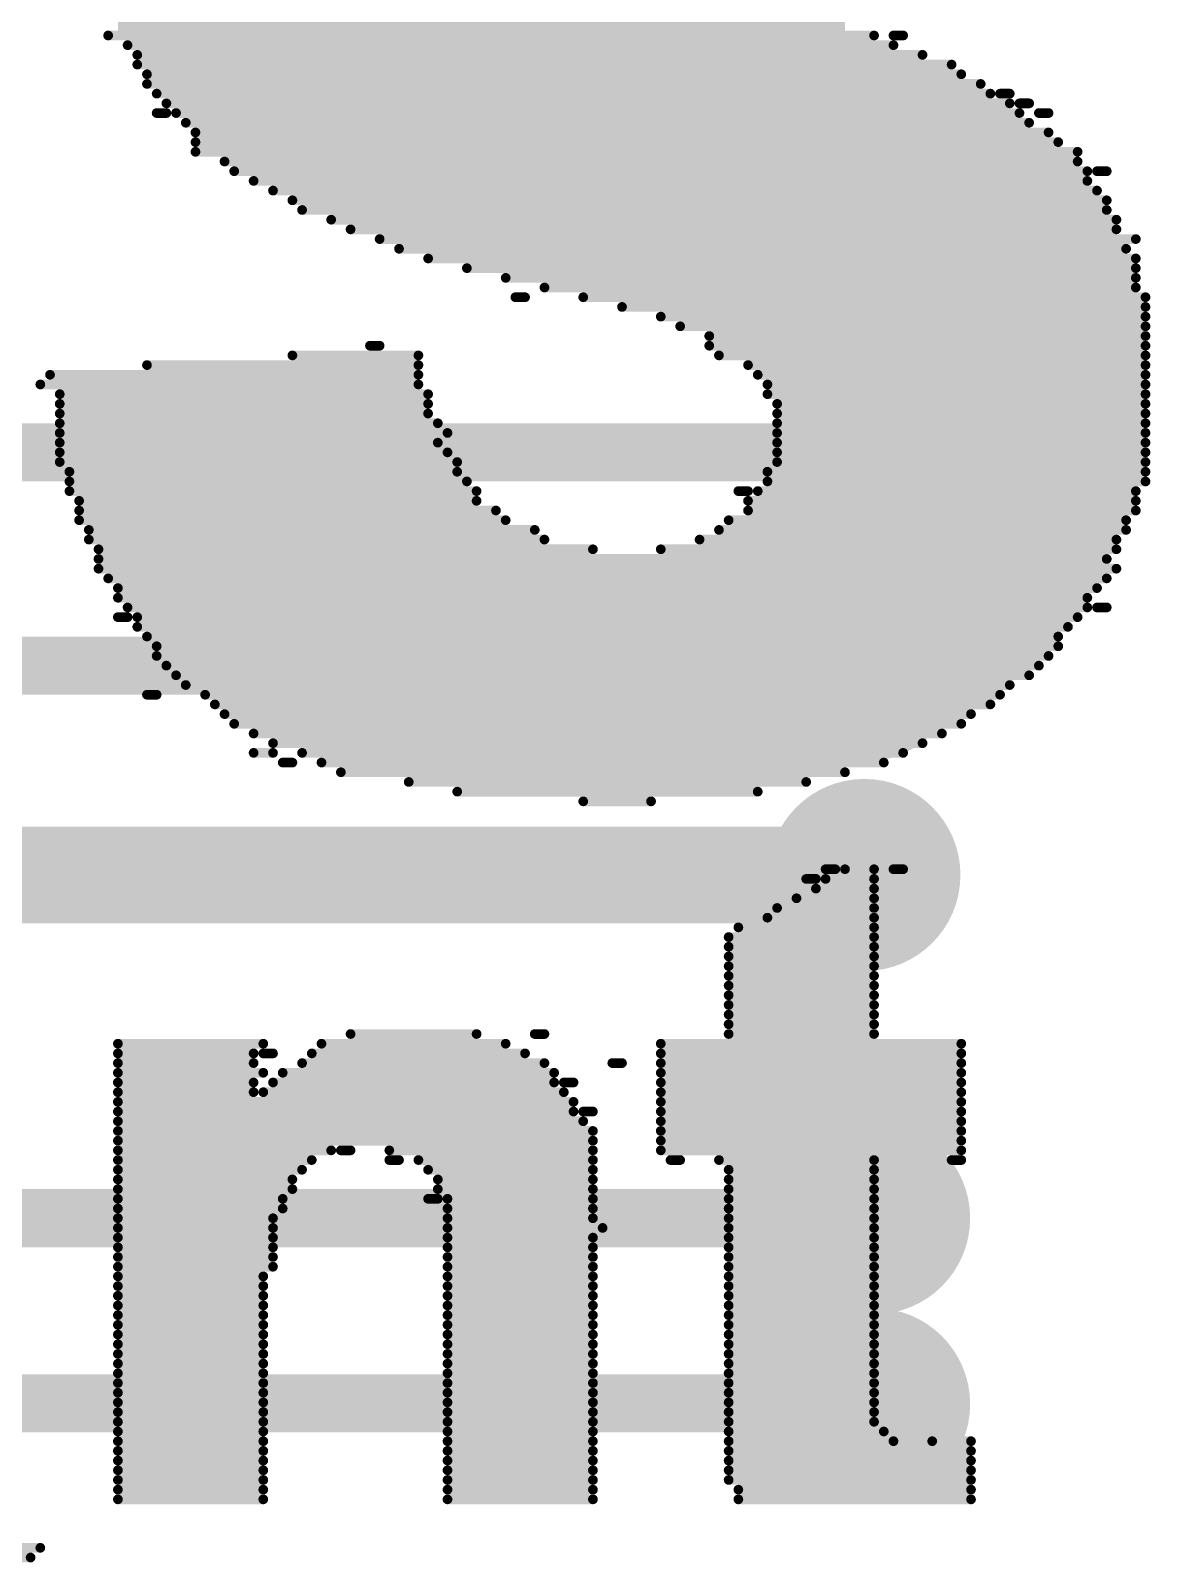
# Model space of a CAD drawing. Header units: millimetres. Extents: x -0.39 to 4.37, y -0.38 to 3.54.
# Drawn here: x 2.381 to 2.4965, y 2.4815 to 2.6395 of the extents above; entities that cross this region are included whole.
import ezdxf

# ---------------------------------------------------------------- set-up
doc = ezdxf.new("R2010")
doc.units = ezdxf.units.MM
doc.header["$MEASUREMENT"] = 0
for name, color, linetype in [('BottomLayer', 5, 'Continuous'), ('BottomSolder', 6, 'Continuous'), ('TopLayer', 1, 'Continuous'), ('TopOverlay', 2, 'Continuous'), ('TopSolder', 216, 'Continuous'), ('ViaHoleLayer', 16, 'Continuous')]:
    doc.layers.add(name, color=color, linetype=linetype)

msp = doc.modelspace()

# ---------------------------------------------------------------- hatches: boundary and pattern name
at = {"layer": 'BottomLayer'}
h = msp.add_hatch(color=5, dxfattribs=at)
edge = h.paths.add_edge_path()
edge.add_arc((2.467, 2.596), 0.00591, 0, 360)
h = msp.add_hatch(color=5, dxfattribs=at)
edge = h.paths.add_edge_path()
edge.add_arc((2.467, 2.574), 0.00591, 0, 360)
h = msp.add_hatch(color=5, dxfattribs=at)
edge = h.paths.add_edge_path()
edge.add_arc((2.467, 2.5524), 0.00591, 0, 360)
h = msp.add_hatch(color=5, dxfattribs=at)
edge = h.paths.add_edge_path()
edge.add_arc((2.468, 2.517), 0.00591, 0, 360)
h = msp.add_hatch(color=5, dxfattribs=at)
edge = h.paths.add_edge_path()
edge.add_arc((2.468, 2.49782), 0.00591, 0, 360)
at = {"layer": 'BottomSolder'}
h = msp.add_hatch(color=6, dxfattribs=at)
edge = h.paths.add_edge_path()
edge.add_arc((2.467, 2.596), 0.00991, 0, 360)
h = msp.add_hatch(color=6, dxfattribs=at)
edge = h.paths.add_edge_path()
edge.add_arc((2.467, 2.574), 0.00991, 0, 360)
h = msp.add_hatch(color=6, dxfattribs=at)
edge = h.paths.add_edge_path()
edge.add_arc((2.467, 2.5524), 0.00991, 0, 360)
h = msp.add_hatch(color=6, dxfattribs=at)
edge = h.paths.add_edge_path()
edge.add_arc((2.468, 2.517), 0.00991, 0, 360)
h = msp.add_hatch(color=6, dxfattribs=at)
edge = h.paths.add_edge_path()
edge.add_arc((2.468, 2.49782), 0.00991, 0, 360)
at = {"layer": 'TopLayer'}
h = msp.add_hatch(color=1, dxfattribs=at)
edge = h.paths.add_edge_path()
edge.add_arc((2.467, 2.596), 0.00591, 0, 360)
h = msp.add_hatch(color=1, dxfattribs=at)
edge = h.paths.add_edge_path()
edge.add_arc((2.467, 2.574), 0.00591, 0, 360)
h = msp.add_hatch(color=1, dxfattribs=at)
edge = h.paths.add_edge_path()
edge.add_arc((2.467, 2.5524), 0.00591, 0, 360)
h = msp.add_hatch(color=1, dxfattribs=at)
edge = h.paths.add_edge_path()
edge.add_arc((2.468, 2.517), 0.00591, 0, 360)
h = msp.add_hatch(color=1, dxfattribs=at)
edge = h.paths.add_edge_path()
edge.add_arc((2.468, 2.49782), 0.00591, 0, 360)
at = {"layer": 'TopSolder'}
h = msp.add_hatch(color=216, dxfattribs=at)
edge = h.paths.add_edge_path()
edge.add_arc((2.467, 2.596), 0.00991, 0, 360)
h = msp.add_hatch(color=216, dxfattribs=at)
edge = h.paths.add_edge_path()
edge.add_arc((2.467, 2.574), 0.00991, 0, 360)
h = msp.add_hatch(color=216, dxfattribs=at)
edge = h.paths.add_edge_path()
edge.add_arc((2.467, 2.5524), 0.00991, 0, 360)
h = msp.add_hatch(color=216, dxfattribs=at)
edge = h.paths.add_edge_path()
edge.add_arc((2.468, 2.517), 0.00991, 0, 360)
h = msp.add_hatch(color=216, dxfattribs=at)
edge = h.paths.add_edge_path()
edge.add_arc((2.468, 2.49782), 0.00991, 0, 360)
at = {"layer": 'ViaHoleLayer'}
h = msp.add_hatch(color=16, dxfattribs=at)
edge = h.paths.add_edge_path()
edge.add_arc((2.467, 2.596), 0.00394, 0, 360)
h = msp.add_hatch(color=16, dxfattribs=at)
edge = h.paths.add_edge_path()
edge.add_arc((2.467, 2.574), 0.00394, 0, 360)
h = msp.add_hatch(color=16, dxfattribs=at)
edge = h.paths.add_edge_path()
edge.add_arc((2.467, 2.5524), 0.00394, 0, 360)
h = msp.add_hatch(color=16, dxfattribs=at)
edge = h.paths.add_edge_path()
edge.add_arc((2.468, 2.517), 0.00394, 0, 360)
h = msp.add_hatch(color=16, dxfattribs=at)
edge = h.paths.add_edge_path()
edge.add_arc((2.468, 2.49782), 0.00394, 0, 360)

# ---------------------------------------------------------------- linework, layer by layer
at = {"layer": 'BottomLayer'}
for points, const_width in [([(1.58, 2.596), (2.467, 2.596)], 0.006), ([(1.555, 2.574), (2.467, 2.574)], 0.006), ([(1.8574, 2.5524), (2.467, 2.5524)], 0.01), ([(2.467, 2.5524), (2.468, 2.5524)], 0.01), ([(1.821, 2.517), (2.468, 2.517)], 0.006), ([(1.82066, 2.49791), (2.468, 2.49791)], 0.006)]:
    msp.add_lwpolyline(points, dxfattribs=dict(at, const_width=const_width))
for points, const_width in [([(2.4655, 2.596, 1), (2.4685, 2.596, 1)], 0.003), ([(2.4655, 2.574, 1), (2.4685, 2.574, 1)], 0.003), ([(2.4645, 2.5524, 1), (2.4695, 2.5524, 1)], 0.005), ([(2.4645, 2.5524, 1), (2.4695, 2.5524, 1)], 0.005), ([(2.4655, 2.5524, 1), (2.4705, 2.5524, 1)], 0.005), ([(2.4665, 2.517, 1), (2.4695, 2.517, 1)], 0.003), ([(2.4665, 2.49791, 1), (2.4695, 2.49791, 1)], 0.003)]:
    msp.add_lwpolyline(points, format="xyb", close=True, dxfattribs=dict(at, const_width=const_width))
at = {"layer": 'TopOverlay', "const_width": 0.001}
for points in [[(2.39, 2.64), (2.465, 2.64)], [(2.389, 2.639), (2.468, 2.639)], [(2.47, 2.639), (2.471, 2.639)], [(2.391, 2.638), (2.47, 2.638)], [(2.392, 2.637), (2.473, 2.637)], [(2.392, 2.636), (2.476, 2.636)], [(2.393, 2.635), (2.477, 2.635)], [(2.393, 2.634), (2.479, 2.634)], [(2.394, 2.633), (2.48, 2.633)], [(2.395, 2.632), (2.482, 2.632)], [(2.481, 2.633), (2.482, 2.633)], [(2.483, 2.632), (2.484, 2.632)], [(2.394, 2.631), (2.395, 2.631)], [(2.396, 2.631), (2.483, 2.631)], [(2.485, 2.631), (2.486, 2.631)], [(2.397, 2.63), (2.484, 2.63)], [(2.398, 2.629), (2.486, 2.629)], [(2.398, 2.628), (2.487, 2.628)], [(2.398, 2.627), (2.489, 2.627)], [(2.401, 2.626), (2.489, 2.626)], [(2.402, 2.625), (2.49, 2.625)], [(2.404, 2.624), (2.49, 2.624)], [(2.491, 2.625), (2.492, 2.625)], [(2.406, 2.623), (2.491, 2.623)], [(2.408, 2.622), (2.492, 2.622)], [(2.409, 2.621), (2.492, 2.621)], [(2.412, 2.62), (2.493, 2.62)], [(2.414, 2.619), (2.493, 2.619)], [(2.417, 2.618), (2.495, 2.618)], [(2.419, 2.617), (2.494, 2.617)], [(2.422, 2.616), (2.495, 2.616)], [(2.426, 2.615), (2.495, 2.615)], [(2.43, 2.614), (2.495, 2.614)], [(2.434, 2.613), (2.495, 2.613)], [(2.431, 2.612), (2.432, 2.612)], [(2.438, 2.612), (2.496, 2.612)], [(2.442, 2.611), (2.496, 2.611)], [(2.446, 2.61), (2.496, 2.61)], [(2.448, 2.609), (2.496, 2.609)], [(2.416, 2.607), (2.417, 2.607)], [(2.451, 2.608), (2.496, 2.608)], [(2.451, 2.607), (2.496, 2.607)], [(2.393, 2.605), (2.421, 2.605)], [(2.408, 2.606), (2.421, 2.606)], [(2.452, 2.606), (2.496, 2.606)], [(2.455, 2.605), (2.496, 2.605)], [(2.383, 2.604), (2.421, 2.604)], [(2.456, 2.604), (2.496, 2.604)], [(2.382, 2.603), (2.421, 2.603)], [(2.384, 2.602), (2.422, 2.602)], [(2.457, 2.603), (2.496, 2.603)], [(2.457, 2.602), (2.496, 2.602)], [(2.384, 2.601), (2.422, 2.601)], [(2.458, 2.601), (2.496, 2.601)], [(2.384, 2.6), (2.422, 2.6)], [(2.384, 2.599), (2.423, 2.599)], [(2.458, 2.6), (2.496, 2.6)], [(2.458, 2.599), (2.496, 2.599)], [(2.384, 2.598), (2.424, 2.598)], [(2.458, 2.598), (2.496, 2.598)], [(2.384, 2.597), (2.423, 2.597)], [(2.384, 2.596), (2.424, 2.596)], [(2.458, 2.597), (2.496, 2.597)], [(2.458, 2.596), (2.496, 2.596)], [(2.384, 2.595), (2.425, 2.595)], [(2.385, 2.594), (2.425, 2.594)], [(2.457, 2.594), (2.496, 2.594)], [(2.458, 2.595), (2.496, 2.595)], [(2.385, 2.593), (2.426, 2.593)], [(2.457, 2.593), (2.496, 2.593)], [(2.385, 2.592), (2.427, 2.592)], [(2.386, 2.591), (2.427, 2.591)], [(2.454, 2.592), (2.455, 2.592)], [(2.455, 2.591), (2.495, 2.591)], [(2.456, 2.592), (2.495, 2.592)], [(2.386, 2.59), (2.429, 2.59)], [(2.455, 2.59), (2.495, 2.59)], [(2.386, 2.589), (2.43, 2.589)], [(2.387, 2.588), (2.433, 2.588)], [(2.452, 2.588), (2.494, 2.588)], [(2.453, 2.589), (2.494, 2.589)], [(2.387, 2.587), (2.434, 2.587)], [(2.388, 2.586), (2.439, 2.586)], [(2.446, 2.586), (2.493, 2.586)], [(2.45, 2.587), (2.493, 2.587)], [(2.388, 2.585), (2.492, 2.585)], [(2.388, 2.584), (2.493, 2.584)], [(2.389, 2.583), (2.492, 2.583)], [(2.39, 2.582), (2.491, 2.582)], [(2.39, 2.581), (2.49, 2.581)], [(2.391, 2.58), (2.49, 2.58)], [(2.491, 2.58), (2.492, 2.58)], [(2.39, 2.579), (2.391, 2.579)], [(2.392, 2.579), (2.489, 2.579)], [(2.392, 2.578), (2.488, 2.578)], [(2.393, 2.577), (2.487, 2.577)], [(2.394, 2.576), (2.487, 2.576)], [(2.394, 2.575), (2.486, 2.575)], [(2.395, 2.574), (2.485, 2.574)], [(2.396, 2.573), (2.484, 2.573)], [(2.397, 2.572), (2.482, 2.572)], [(2.393, 2.571), (2.394, 2.571)], [(2.399, 2.571), (2.481, 2.571)], [(2.4, 2.57), (2.48, 2.57)], [(2.401, 2.569), (2.478, 2.569)], [(2.402, 2.568), (2.477, 2.568)], [(2.404, 2.567), (2.475, 2.567)], [(2.406, 2.566), (2.473, 2.566)], [(2.404, 2.565), (2.406, 2.565)], [(2.407, 2.564), (2.408, 2.564)], [(2.409, 2.565), (2.471, 2.565)], [(2.411, 2.564), (2.469, 2.564)], [(2.413, 2.563), (2.465, 2.563)], [(2.42, 2.562), (2.461, 2.562)], [(2.425, 2.561), (2.456, 2.561)], [(2.438, 2.56), (2.445, 2.56)], [(2.463, 2.553), (2.464, 2.553)], [(2.465, 2.553), (2.468, 2.553)], [(2.47, 2.553), (2.471, 2.553)], [(2.461, 2.552), (2.462, 2.552)], [(2.463, 2.552), (2.468, 2.552)], [(2.46, 2.55), (2.468, 2.55)], [(2.462, 2.551), (2.468, 2.551)], [(2.458, 2.549), (2.468, 2.549)], [(2.454, 2.547), (2.468, 2.547)], [(2.457, 2.548), (2.468, 2.548)], [(2.453, 2.546), (2.468, 2.546)], [(2.453, 2.545), (2.468, 2.545)], [(2.453, 2.544), (2.468, 2.544)], [(2.453, 2.543), (2.468, 2.543)], [(2.453, 2.542), (2.468, 2.542)], [(2.453, 2.541), (2.468, 2.541)], [(2.453, 2.54), (2.468, 2.54)], [(2.453, 2.539), (2.468, 2.539)], [(2.453, 2.538), (2.468, 2.538)], [(2.453, 2.537), (2.468, 2.537)], [(2.414, 2.536), (2.427, 2.536)], [(2.433, 2.536), (2.434, 2.536)], [(2.453, 2.536), (2.468, 2.536)], [(2.39, 2.535), (2.405, 2.535)], [(2.39, 2.534), (2.404, 2.534)], [(2.405, 2.534), (2.406, 2.534)], [(2.41, 2.534), (2.432, 2.534)], [(2.411, 2.535), (2.43, 2.535)], [(2.446, 2.535), (2.477, 2.535)], [(2.446, 2.534), (2.477, 2.534)], [(2.39, 2.533), (2.404, 2.533)], [(2.409, 2.533), (2.434, 2.533)], [(2.441, 2.533), (2.442, 2.533)], [(2.446, 2.533), (2.477, 2.533)], [(2.39, 2.532), (2.405, 2.532)], [(2.39, 2.531), (2.404, 2.531)], [(2.406, 2.531), (2.435, 2.531)], [(2.407, 2.532), (2.435, 2.532)], [(2.436, 2.531), (2.437, 2.531)], [(2.446, 2.532), (2.477, 2.532)], [(2.446, 2.531), (2.477, 2.531)], [(2.39, 2.53), (2.404, 2.53)], [(2.405, 2.53), (2.436, 2.53)], [(2.446, 2.53), (2.477, 2.53)], [(2.39, 2.529), (2.437, 2.529)], [(2.39, 2.528), (2.437, 2.528)], [(2.438, 2.528), (2.439, 2.528)], [(2.446, 2.529), (2.477, 2.529)], [(2.446, 2.528), (2.477, 2.528)], [(2.39, 2.527), (2.438, 2.527)], [(2.39, 2.526), (2.439, 2.526)], [(2.446, 2.527), (2.477, 2.527)], [(2.446, 2.526), (2.477, 2.526)], [(2.39, 2.525), (2.439, 2.525)], [(2.446, 2.525), (2.477, 2.525)], [(2.39, 2.524), (2.412, 2.524)], [(2.39, 2.523), (2.41, 2.523)], [(2.413, 2.524), (2.414, 2.524)], [(2.418, 2.524), (2.439, 2.524)], [(2.418, 2.523), (2.419, 2.523)], [(2.421, 2.523), (2.439, 2.523)], [(2.446, 2.524), (2.477, 2.524)], [(2.447, 2.523), (2.448, 2.523)], [(2.452, 2.523), (2.468, 2.523)], [(2.476, 2.523), (2.477, 2.523)], [(2.39, 2.522), (2.409, 2.522)], [(2.422, 2.522), (2.439, 2.522)], [(2.453, 2.522), (2.468, 2.522)], [(2.39, 2.521), (2.408, 2.521)], [(2.39, 2.52), (2.408, 2.52)], [(2.423, 2.521), (2.439, 2.521)], [(2.423, 2.52), (2.439, 2.52)], [(2.453, 2.521), (2.468, 2.521)], [(2.453, 2.52), (2.468, 2.52)], [(2.39, 2.519), (2.407, 2.519)], [(2.422, 2.519), (2.423, 2.519)], [(2.424, 2.519), (2.439, 2.519)], [(2.453, 2.519), (2.468, 2.519)], [(2.39, 2.518), (2.407, 2.518)], [(2.39, 2.517), (2.406, 2.517)], [(2.424, 2.518), (2.439, 2.518)], [(2.424, 2.517), (2.439, 2.517)], [(2.453, 2.518), (2.468, 2.518)], [(2.453, 2.517), (2.468, 2.517)], [(2.39, 2.516), (2.406, 2.516)], [(2.39, 2.515), (2.406, 2.515)], [(2.424, 2.516), (2.44, 2.516)], [(2.424, 2.515), (2.439, 2.515)], [(2.453, 2.516), (2.468, 2.516)], [(2.453, 2.515), (2.468, 2.515)], [(2.39, 2.514), (2.406, 2.514)], [(2.424, 2.514), (2.439, 2.514)], [(2.453, 2.514), (2.468, 2.514)], [(2.39, 2.513), (2.406, 2.513)], [(2.39, 2.512), (2.406, 2.512)], [(2.424, 2.513), (2.439, 2.513)], [(2.424, 2.512), (2.439, 2.512)], [(2.453, 2.513), (2.468, 2.513)], [(2.453, 2.512), (2.468, 2.512)], [(2.39, 2.511), (2.405, 2.511)], [(2.424, 2.511), (2.439, 2.511)], [(2.453, 2.511), (2.468, 2.511)], [(2.39, 2.51), (2.405, 2.51)], [(2.39, 2.509), (2.405, 2.509)], [(2.424, 2.51), (2.439, 2.51)], [(2.424, 2.509), (2.439, 2.509)], [(2.453, 2.51), (2.468, 2.51)], [(2.453, 2.509), (2.468, 2.509)], [(2.39, 2.508), (2.405, 2.508)], [(2.39, 2.507), (2.405, 2.507)], [(2.424, 2.508), (2.439, 2.508)], [(2.424, 2.507), (2.439, 2.507)], [(2.453, 2.508), (2.468, 2.508)], [(2.453, 2.507), (2.468, 2.507)], [(2.39, 2.506), (2.405, 2.506)], [(2.424, 2.506), (2.439, 2.506)], [(2.453, 2.506), (2.468, 2.506)], [(2.39, 2.505), (2.405, 2.505)], [(2.39, 2.504), (2.405, 2.504)], [(2.424, 2.505), (2.439, 2.505)], [(2.424, 2.504), (2.439, 2.504)], [(2.453, 2.505), (2.468, 2.505)], [(2.453, 2.504), (2.468, 2.504)], [(2.39, 2.503), (2.405, 2.503)], [(2.424, 2.503), (2.439, 2.503)], [(2.453, 2.503), (2.468, 2.503)], [(2.39, 2.502), (2.405, 2.502)], [(2.39, 2.501), (2.405, 2.501)], [(2.424, 2.502), (2.439, 2.502)], [(2.424, 2.501), (2.439, 2.501)], [(2.453, 2.502), (2.468, 2.502)], [(2.453, 2.501), (2.468, 2.501)], [(2.39, 2.5), (2.405, 2.5)], [(2.424, 2.5), (2.439, 2.5)], [(2.453, 2.5), (2.468, 2.5)], [(2.39, 2.499), (2.405, 2.499)], [(2.39, 2.498), (2.405, 2.498)], [(2.424, 2.499), (2.439, 2.499)], [(2.424, 2.498), (2.439, 2.498)], [(2.453, 2.499), (2.468, 2.499)], [(2.453, 2.498), (2.468, 2.498)], [(2.39, 2.497), (2.405, 2.497)], [(2.39, 2.496), (2.405, 2.496)], [(2.424, 2.497), (2.439, 2.497)], [(2.424, 2.496), (2.439, 2.496)], [(2.453, 2.497), (2.468, 2.497)], [(2.453, 2.496), (2.468, 2.496)], [(2.39, 2.495), (2.405, 2.495)], [(2.424, 2.495), (2.439, 2.495)], [(2.453, 2.495), (2.469, 2.495)], [(2.39, 2.494), (2.405, 2.494)], [(2.39, 2.493), (2.405, 2.493)], [(2.424, 2.494), (2.439, 2.494)], [(2.424, 2.493), (2.439, 2.493)], [(2.453, 2.494), (2.47, 2.494)], [(2.453, 2.493), (2.478, 2.493)], [(2.474, 2.494), (2.478, 2.494)], [(2.39, 2.492), (2.405, 2.492)], [(2.424, 2.492), (2.439, 2.492)], [(2.453, 2.492), (2.478, 2.492)], [(2.39, 2.491), (2.405, 2.491)], [(2.39, 2.49), (2.405, 2.49)], [(2.424, 2.491), (2.439, 2.491)], [(2.424, 2.49), (2.439, 2.49)], [(2.453, 2.491), (2.478, 2.491)], [(2.453, 2.49), (2.478, 2.49)], [(2.39, 2.489), (2.405, 2.489)], [(2.39, 2.488), (2.405, 2.488)], [(2.424, 2.489), (2.439, 2.489)], [(2.424, 2.488), (2.439, 2.488)], [(2.454, 2.489), (2.478, 2.489)], [(2.454, 2.488), (2.478, 2.488)], [(2.365, 2.483), (2.382, 2.483)], [(2.366, 2.482), (2.381, 2.482)]]:
    msp.add_lwpolyline(points, dxfattribs=at)
at = {"layer": 'TopOverlay', "const_width": 0.0005}
for points in [[(2.38875, 2.639, 1), (2.38925, 2.639, 1)], [(2.46775, 2.639, 1), (2.46825, 2.639, 1)], [(2.46975, 2.639, 1), (2.47025, 2.639, 1)], [(2.47075, 2.639, 1), (2.47125, 2.639, 1)], [(2.39075, 2.638, 1), (2.39125, 2.638, 1)], [(2.39175, 2.637, 1), (2.39225, 2.637, 1)], [(2.46975, 2.638, 1), (2.47025, 2.638, 1)], [(2.47275, 2.637, 1), (2.47325, 2.637, 1)], [(2.39175, 2.636, 1), (2.39225, 2.636, 1)], [(2.39275, 2.635, 1), (2.39325, 2.635, 1)], [(2.47575, 2.636, 1), (2.47625, 2.636, 1)], [(2.47675, 2.635, 1), (2.47725, 2.635, 1)], [(2.39275, 2.634, 1), (2.39325, 2.634, 1)], [(2.47875, 2.634, 1), (2.47925, 2.634, 1)], [(2.39375, 2.633, 1), (2.39425, 2.633, 1)], [(2.39475, 2.632, 1), (2.39525, 2.632, 1)], [(2.47975, 2.633, 1), (2.48025, 2.633, 1)], [(2.48075, 2.633, 1), (2.48125, 2.633, 1)], [(2.48175, 2.633, 1), (2.48225, 2.633, 1)], [(2.48175, 2.632, 1), (2.48225, 2.632, 1)], [(2.48275, 2.632, 1), (2.48325, 2.632, 1)], [(2.48375, 2.632, 1), (2.48425, 2.632, 1)], [(2.39375, 2.631, 1), (2.39425, 2.631, 1)], [(2.39475, 2.631, 1), (2.39525, 2.631, 1)], [(2.39575, 2.631, 1), (2.39625, 2.631, 1)], [(2.48275, 2.631, 1), (2.48325, 2.631, 1)], [(2.48475, 2.631, 1), (2.48525, 2.631, 1)], [(2.48575, 2.631, 1), (2.48625, 2.631, 1)], [(2.39675, 2.63, 1), (2.39725, 2.63, 1)], [(2.39775, 2.629, 1), (2.39825, 2.629, 1)], [(2.48375, 2.63, 1), (2.48425, 2.63, 1)], [(2.48575, 2.629, 1), (2.48625, 2.629, 1)], [(2.39775, 2.628, 1), (2.39825, 2.628, 1)], [(2.48675, 2.628, 1), (2.48725, 2.628, 1)], [(2.39775, 2.627, 1), (2.39825, 2.627, 1)], [(2.40075, 2.626, 1), (2.40125, 2.626, 1)], [(2.48875, 2.627, 1), (2.48925, 2.627, 1)], [(2.48875, 2.626, 1), (2.48925, 2.626, 1)], [(2.40175, 2.625, 1), (2.40225, 2.625, 1)], [(2.40375, 2.624, 1), (2.40425, 2.624, 1)], [(2.48975, 2.625, 1), (2.49025, 2.625, 1)], [(2.48975, 2.624, 1), (2.49025, 2.624, 1)], [(2.49075, 2.625, 1), (2.49125, 2.625, 1)], [(2.49175, 2.625, 1), (2.49225, 2.625, 1)], [(2.40575, 2.623, 1), (2.40625, 2.623, 1)], [(2.49075, 2.623, 1), (2.49125, 2.623, 1)], [(2.40775, 2.622, 1), (2.40825, 2.622, 1)], [(2.40875, 2.621, 1), (2.40925, 2.621, 1)], [(2.49175, 2.622, 1), (2.49225, 2.622, 1)], [(2.49175, 2.621, 1), (2.49225, 2.621, 1)], [(2.41175, 2.62, 1), (2.41225, 2.62, 1)], [(2.49275, 2.62, 1), (2.49325, 2.62, 1)], [(2.41375, 2.619, 1), (2.41425, 2.619, 1)], [(2.41675, 2.618, 1), (2.41725, 2.618, 1)], [(2.49275, 2.619, 1), (2.49325, 2.619, 1)], [(2.49475, 2.618, 1), (2.49525, 2.618, 1)], [(2.41875, 2.617, 1), (2.41925, 2.617, 1)], [(2.42175, 2.616, 1), (2.42225, 2.616, 1)], [(2.49375, 2.617, 1), (2.49425, 2.617, 1)], [(2.49475, 2.616, 1), (2.49525, 2.616, 1)], [(2.42575, 2.615, 1), (2.42625, 2.615, 1)], [(2.49475, 2.615, 1), (2.49525, 2.615, 1)], [(2.42975, 2.614, 1), (2.43025, 2.614, 1)], [(2.43375, 2.613, 1), (2.43425, 2.613, 1)], [(2.49475, 2.614, 1), (2.49525, 2.614, 1)], [(2.49475, 2.613, 1), (2.49525, 2.613, 1)], [(2.43075, 2.612, 1), (2.43125, 2.612, 1)], [(2.43175, 2.612, 1), (2.43225, 2.612, 1)], [(2.43775, 2.612, 1), (2.43825, 2.612, 1)], [(2.49575, 2.612, 1), (2.49625, 2.612, 1)], [(2.44175, 2.611, 1), (2.44225, 2.611, 1)], [(2.44575, 2.61, 1), (2.44625, 2.61, 1)], [(2.49575, 2.611, 1), (2.49625, 2.611, 1)], [(2.49575, 2.61, 1), (2.49625, 2.61, 1)], [(2.44775, 2.609, 1), (2.44825, 2.609, 1)], [(2.49575, 2.609, 1), (2.49625, 2.609, 1)], [(2.41575, 2.607, 1), (2.41625, 2.607, 1)], [(2.41675, 2.607, 1), (2.41725, 2.607, 1)], [(2.45075, 2.608, 1), (2.45125, 2.608, 1)], [(2.45075, 2.607, 1), (2.45125, 2.607, 1)], [(2.49575, 2.608, 1), (2.49625, 2.608, 1)], [(2.49575, 2.607, 1), (2.49625, 2.607, 1)], [(2.39275, 2.605, 1), (2.39325, 2.605, 1)], [(2.40775, 2.606, 1), (2.40825, 2.606, 1)], [(2.42075, 2.606, 1), (2.42125, 2.606, 1)], [(2.42075, 2.605, 1), (2.42125, 2.605, 1)], [(2.45175, 2.606, 1), (2.45225, 2.606, 1)], [(2.45475, 2.605, 1), (2.45525, 2.605, 1)], [(2.49575, 2.606, 1), (2.49625, 2.606, 1)], [(2.49575, 2.605, 1), (2.49625, 2.605, 1)], [(2.38275, 2.604, 1), (2.38325, 2.604, 1)], [(2.42075, 2.604, 1), (2.42125, 2.604, 1)], [(2.45575, 2.604, 1), (2.45625, 2.604, 1)], [(2.49575, 2.604, 1), (2.49625, 2.604, 1)], [(2.38175, 2.603, 1), (2.38225, 2.603, 1)], [(2.38375, 2.602, 1), (2.38425, 2.602, 1)], [(2.42075, 2.603, 1), (2.42125, 2.603, 1)], [(2.42175, 2.602, 1), (2.42225, 2.602, 1)], [(2.45675, 2.603, 1), (2.45725, 2.603, 1)], [(2.45675, 2.602, 1), (2.45725, 2.602, 1)], [(2.49575, 2.603, 1), (2.49625, 2.603, 1)], [(2.49575, 2.602, 1), (2.49625, 2.602, 1)], [(2.38375, 2.601, 1), (2.38425, 2.601, 1)], [(2.42175, 2.601, 1), (2.42225, 2.601, 1)], [(2.45775, 2.601, 1), (2.45825, 2.601, 1)], [(2.49575, 2.601, 1), (2.49625, 2.601, 1)], [(2.38375, 2.6, 1), (2.38425, 2.6, 1)], [(2.38375, 2.599, 1), (2.38425, 2.599, 1)], [(2.42175, 2.6, 1), (2.42225, 2.6, 1)], [(2.42275, 2.599, 1), (2.42325, 2.599, 1)], [(2.45775, 2.6, 1), (2.45825, 2.6, 1)], [(2.45775, 2.599, 1), (2.45825, 2.599, 1)], [(2.49575, 2.6, 1), (2.49625, 2.6, 1)], [(2.49575, 2.599, 1), (2.49625, 2.599, 1)], [(2.38375, 2.598, 1), (2.38425, 2.598, 1)], [(2.42375, 2.598, 1), (2.42425, 2.598, 1)], [(2.45775, 2.598, 1), (2.45825, 2.598, 1)], [(2.49575, 2.598, 1), (2.49625, 2.598, 1)], [(2.38375, 2.597, 1), (2.38425, 2.597, 1)], [(2.38375, 2.596, 1), (2.38425, 2.596, 1)], [(2.42275, 2.597, 1), (2.42325, 2.597, 1)], [(2.42375, 2.596, 1), (2.42425, 2.596, 1)], [(2.45775, 2.597, 1), (2.45825, 2.597, 1)], [(2.45775, 2.596, 1), (2.45825, 2.596, 1)], [(2.49575, 2.597, 1), (2.49625, 2.597, 1)], [(2.49575, 2.596, 1), (2.49625, 2.596, 1)], [(2.38375, 2.595, 1), (2.38425, 2.595, 1)], [(2.38475, 2.594, 1), (2.38525, 2.594, 1)], [(2.42475, 2.595, 1), (2.42525, 2.595, 1)], [(2.42475, 2.594, 1), (2.42525, 2.594, 1)], [(2.45675, 2.594, 1), (2.45725, 2.594, 1)], [(2.45775, 2.595, 1), (2.45825, 2.595, 1)], [(2.49575, 2.595, 1), (2.49625, 2.595, 1)], [(2.49575, 2.594, 1), (2.49625, 2.594, 1)], [(2.38475, 2.593, 1), (2.38525, 2.593, 1)], [(2.42575, 2.593, 1), (2.42625, 2.593, 1)], [(2.45675, 2.593, 1), (2.45725, 2.593, 1)], [(2.49575, 2.593, 1), (2.49625, 2.593, 1)], [(2.38475, 2.592, 1), (2.38525, 2.592, 1)], [(2.38575, 2.591, 1), (2.38625, 2.591, 1)], [(2.42675, 2.592, 1), (2.42725, 2.592, 1)], [(2.42675, 2.591, 1), (2.42725, 2.591, 1)], [(2.45375, 2.592, 1), (2.45425, 2.592, 1)], [(2.45475, 2.592, 1), (2.45525, 2.592, 1)], [(2.45475, 2.591, 1), (2.45525, 2.591, 1)], [(2.45575, 2.592, 1), (2.45625, 2.592, 1)], [(2.49475, 2.592, 1), (2.49525, 2.592, 1)], [(2.49475, 2.591, 1), (2.49525, 2.591, 1)], [(2.38575, 2.59, 1), (2.38625, 2.59, 1)], [(2.42875, 2.59, 1), (2.42925, 2.59, 1)], [(2.45475, 2.59, 1), (2.45525, 2.59, 1)], [(2.49475, 2.59, 1), (2.49525, 2.59, 1)], [(2.38575, 2.589, 1), (2.38625, 2.589, 1)], [(2.38675, 2.588, 1), (2.38725, 2.588, 1)], [(2.42975, 2.589, 1), (2.43025, 2.589, 1)], [(2.43275, 2.588, 1), (2.43325, 2.588, 1)], [(2.45175, 2.588, 1), (2.45225, 2.588, 1)], [(2.45275, 2.589, 1), (2.45325, 2.589, 1)], [(2.49375, 2.589, 1), (2.49425, 2.589, 1)], [(2.49375, 2.588, 1), (2.49425, 2.588, 1)], [(2.38675, 2.587, 1), (2.38725, 2.587, 1)], [(2.38775, 2.586, 1), (2.38825, 2.586, 1)], [(2.43375, 2.587, 1), (2.43425, 2.587, 1)], [(2.43875, 2.586, 1), (2.43925, 2.586, 1)], [(2.44575, 2.586, 1), (2.44625, 2.586, 1)], [(2.44975, 2.587, 1), (2.45025, 2.587, 1)], [(2.49275, 2.587, 1), (2.49325, 2.587, 1)], [(2.49275, 2.586, 1), (2.49325, 2.586, 1)], [(2.38775, 2.585, 1), (2.38825, 2.585, 1)], [(2.49175, 2.585, 1), (2.49225, 2.585, 1)], [(2.38775, 2.584, 1), (2.38825, 2.584, 1)], [(2.38875, 2.583, 1), (2.38925, 2.583, 1)], [(2.49175, 2.583, 1), (2.49225, 2.583, 1)], [(2.49275, 2.584, 1), (2.49325, 2.584, 1)], [(2.38975, 2.582, 1), (2.39025, 2.582, 1)], [(2.49075, 2.582, 1), (2.49125, 2.582, 1)], [(2.38975, 2.581, 1), (2.39025, 2.581, 1)], [(2.39075, 2.58, 1), (2.39125, 2.58, 1)], [(2.48975, 2.581, 1), (2.49025, 2.581, 1)], [(2.48975, 2.58, 1), (2.49025, 2.58, 1)], [(2.49075, 2.58, 1), (2.49125, 2.58, 1)], [(2.49175, 2.58, 1), (2.49225, 2.58, 1)], [(2.38975, 2.579, 1), (2.39025, 2.579, 1)], [(2.39075, 2.579, 1), (2.39125, 2.579, 1)], [(2.39175, 2.579, 1), (2.39225, 2.579, 1)], [(2.48875, 2.579, 1), (2.48925, 2.579, 1)], [(2.39175, 2.578, 1), (2.39225, 2.578, 1)], [(2.39275, 2.577, 1), (2.39325, 2.577, 1)], [(2.48675, 2.577, 1), (2.48725, 2.577, 1)], [(2.48775, 2.578, 1), (2.48825, 2.578, 1)], [(2.39375, 2.576, 1), (2.39425, 2.576, 1)], [(2.39375, 2.575, 1), (2.39425, 2.575, 1)], [(2.48575, 2.575, 1), (2.48625, 2.575, 1)], [(2.48675, 2.576, 1), (2.48725, 2.576, 1)], [(2.39475, 2.574, 1), (2.39525, 2.574, 1)], [(2.48475, 2.574, 1), (2.48525, 2.574, 1)], [(2.39575, 2.573, 1), (2.39625, 2.573, 1)], [(2.39675, 2.572, 1), (2.39725, 2.572, 1)], [(2.48175, 2.572, 1), (2.48225, 2.572, 1)], [(2.48375, 2.573, 1), (2.48425, 2.573, 1)], [(2.39275, 2.571, 1), (2.39325, 2.571, 1)], [(2.39375, 2.571, 1), (2.39425, 2.571, 1)], [(2.39875, 2.571, 1), (2.39925, 2.571, 1)], [(2.48075, 2.571, 1), (2.48125, 2.571, 1)], [(2.39975, 2.57, 1), (2.40025, 2.57, 1)], [(2.40075, 2.569, 1), (2.40125, 2.569, 1)], [(2.47775, 2.569, 1), (2.47825, 2.569, 1)], [(2.47975, 2.57, 1), (2.48025, 2.57, 1)], [(2.40175, 2.568, 1), (2.40225, 2.568, 1)], [(2.40375, 2.567, 1), (2.40425, 2.567, 1)], [(2.47475, 2.567, 1), (2.47525, 2.567, 1)], [(2.47675, 2.568, 1), (2.47725, 2.568, 1)], [(2.40575, 2.566, 1), (2.40625, 2.566, 1)], [(2.47275, 2.566, 1), (2.47325, 2.566, 1)], [(2.40375, 2.565, 1), (2.40425, 2.565, 1)], [(2.40575, 2.565, 1), (2.40625, 2.565, 1)], [(2.40675, 2.564, 1), (2.40725, 2.564, 1)], [(2.40775, 2.564, 1), (2.40825, 2.564, 1)], [(2.40875, 2.565, 1), (2.40925, 2.565, 1)], [(2.41075, 2.564, 1), (2.41125, 2.564, 1)], [(2.46875, 2.564, 1), (2.46925, 2.564, 1)], [(2.47075, 2.565, 1), (2.47125, 2.565, 1)], [(2.41275, 2.563, 1), (2.41325, 2.563, 1)], [(2.46475, 2.563, 1), (2.46525, 2.563, 1)], [(2.41975, 2.562, 1), (2.42025, 2.562, 1)], [(2.42475, 2.561, 1), (2.42525, 2.561, 1)], [(2.45575, 2.561, 1), (2.45625, 2.561, 1)], [(2.46075, 2.562, 1), (2.46125, 2.562, 1)], [(2.43775, 2.56, 1), (2.43825, 2.56, 1)], [(2.44475, 2.56, 1), (2.44525, 2.56, 1)], [(2.46275, 2.553, 1), (2.46325, 2.553, 1)], [(2.46375, 2.553, 1), (2.46425, 2.553, 1)], [(2.46475, 2.553, 1), (2.46525, 2.553, 1)], [(2.46775, 2.553, 1), (2.46825, 2.553, 1)], [(2.46975, 2.553, 1), (2.47025, 2.553, 1)], [(2.47075, 2.553, 1), (2.47125, 2.553, 1)], [(2.46075, 2.552, 1), (2.46125, 2.552, 1)], [(2.46175, 2.552, 1), (2.46225, 2.552, 1)], [(2.46275, 2.552, 1), (2.46325, 2.552, 1)], [(2.46775, 2.552, 1), (2.46825, 2.552, 1)], [(2.45975, 2.55, 1), (2.46025, 2.55, 1)], [(2.46175, 2.551, 1), (2.46225, 2.551, 1)], [(2.46775, 2.551, 1), (2.46825, 2.551, 1)], [(2.46775, 2.55, 1), (2.46825, 2.55, 1)], [(2.45775, 2.549, 1), (2.45825, 2.549, 1)], [(2.46775, 2.549, 1), (2.46825, 2.549, 1)], [(2.45375, 2.547, 1), (2.45425, 2.547, 1)], [(2.45675, 2.548, 1), (2.45725, 2.548, 1)], [(2.46775, 2.548, 1), (2.46825, 2.548, 1)], [(2.46775, 2.547, 1), (2.46825, 2.547, 1)], [(2.45275, 2.546, 1), (2.45325, 2.546, 1)], [(2.45275, 2.545, 1), (2.45325, 2.545, 1)], [(2.46775, 2.546, 1), (2.46825, 2.546, 1)], [(2.46775, 2.545, 1), (2.46825, 2.545, 1)], [(2.45275, 2.544, 1), (2.45325, 2.544, 1)], [(2.46775, 2.544, 1), (2.46825, 2.544, 1)], [(2.45275, 2.543, 1), (2.45325, 2.543, 1)], [(2.45275, 2.542, 1), (2.45325, 2.542, 1)], [(2.46775, 2.543, 1), (2.46825, 2.543, 1)], [(2.46775, 2.542, 1), (2.46825, 2.542, 1)], [(2.45275, 2.541, 1), (2.45325, 2.541, 1)], [(2.46775, 2.541, 1), (2.46825, 2.541, 1)], [(2.45275, 2.54, 1), (2.45325, 2.54, 1)], [(2.45275, 2.539, 1), (2.45325, 2.539, 1)], [(2.46775, 2.54, 1), (2.46825, 2.54, 1)], [(2.46775, 2.539, 1), (2.46825, 2.539, 1)], [(2.45275, 2.538, 1), (2.45325, 2.538, 1)], [(2.45275, 2.537, 1), (2.45325, 2.537, 1)], [(2.46775, 2.538, 1), (2.46825, 2.538, 1)], [(2.46775, 2.537, 1), (2.46825, 2.537, 1)], [(2.41375, 2.536, 1), (2.41425, 2.536, 1)], [(2.42675, 2.536, 1), (2.42725, 2.536, 1)], [(2.43275, 2.536, 1), (2.43325, 2.536, 1)], [(2.43375, 2.536, 1), (2.43425, 2.536, 1)], [(2.45275, 2.536, 1), (2.45325, 2.536, 1)], [(2.46775, 2.536, 1), (2.46825, 2.536, 1)], [(2.38975, 2.535, 1), (2.39025, 2.535, 1)], [(2.38975, 2.534, 1), (2.39025, 2.534, 1)], [(2.40375, 2.534, 1), (2.40425, 2.534, 1)], [(2.40475, 2.535, 1), (2.40525, 2.535, 1)], [(2.40475, 2.534, 1), (2.40525, 2.534, 1)], [(2.40575, 2.534, 1), (2.40625, 2.534, 1)], [(2.40975, 2.534, 1), (2.41025, 2.534, 1)], [(2.41075, 2.535, 1), (2.41125, 2.535, 1)], [(2.42975, 2.535, 1), (2.43025, 2.535, 1)], [(2.43175, 2.534, 1), (2.43225, 2.534, 1)], [(2.44575, 2.535, 1), (2.44625, 2.535, 1)], [(2.44575, 2.534, 1), (2.44625, 2.534, 1)], [(2.47675, 2.535, 1), (2.47725, 2.535, 1)], [(2.47675, 2.534, 1), (2.47725, 2.534, 1)], [(2.38975, 2.533, 1), (2.39025, 2.533, 1)], [(2.40375, 2.533, 1), (2.40425, 2.533, 1)], [(2.40875, 2.533, 1), (2.40925, 2.533, 1)], [(2.43375, 2.533, 1), (2.43425, 2.533, 1)], [(2.44075, 2.533, 1), (2.44125, 2.533, 1)], [(2.44175, 2.533, 1), (2.44225, 2.533, 1)], [(2.44575, 2.533, 1), (2.44625, 2.533, 1)], [(2.47675, 2.533, 1), (2.47725, 2.533, 1)], [(2.38975, 2.532, 1), (2.39025, 2.532, 1)], [(2.38975, 2.531, 1), (2.39025, 2.531, 1)], [(2.40375, 2.531, 1), (2.40425, 2.531, 1)], [(2.40475, 2.532, 1), (2.40525, 2.532, 1)], [(2.40575, 2.531, 1), (2.40625, 2.531, 1)], [(2.40675, 2.532, 1), (2.40725, 2.532, 1)], [(2.43475, 2.532, 1), (2.43525, 2.532, 1)], [(2.43475, 2.531, 1), (2.43525, 2.531, 1)], [(2.43575, 2.531, 1), (2.43625, 2.531, 1)], [(2.43675, 2.531, 1), (2.43725, 2.531, 1)], [(2.44575, 2.532, 1), (2.44625, 2.532, 1)], [(2.44575, 2.531, 1), (2.44625, 2.531, 1)], [(2.47675, 2.532, 1), (2.47725, 2.532, 1)], [(2.47675, 2.531, 1), (2.47725, 2.531, 1)], [(2.38975, 2.53, 1), (2.39025, 2.53, 1)], [(2.40375, 2.53, 1), (2.40425, 2.53, 1)], [(2.40475, 2.53, 1), (2.40525, 2.53, 1)], [(2.43575, 2.53, 1), (2.43625, 2.53, 1)], [(2.44575, 2.53, 1), (2.44625, 2.53, 1)], [(2.47675, 2.53, 1), (2.47725, 2.53, 1)], [(2.38975, 2.529, 1), (2.39025, 2.529, 1)], [(2.38975, 2.528, 1), (2.39025, 2.528, 1)], [(2.43675, 2.529, 1), (2.43725, 2.529, 1)], [(2.43675, 2.528, 1), (2.43725, 2.528, 1)], [(2.43775, 2.528, 1), (2.43825, 2.528, 1)], [(2.43875, 2.528, 1), (2.43925, 2.528, 1)], [(2.44575, 2.529, 1), (2.44625, 2.529, 1)], [(2.44575, 2.528, 1), (2.44625, 2.528, 1)], [(2.47675, 2.529, 1), (2.47725, 2.529, 1)], [(2.47675, 2.528, 1), (2.47725, 2.528, 1)], [(2.38975, 2.527, 1), (2.39025, 2.527, 1)], [(2.38975, 2.526, 1), (2.39025, 2.526, 1)], [(2.43775, 2.527, 1), (2.43825, 2.527, 1)], [(2.43875, 2.526, 1), (2.43925, 2.526, 1)], [(2.44575, 2.527, 1), (2.44625, 2.527, 1)], [(2.44575, 2.526, 1), (2.44625, 2.526, 1)], [(2.47675, 2.527, 1), (2.47725, 2.527, 1)], [(2.47675, 2.526, 1), (2.47725, 2.526, 1)], [(2.38975, 2.525, 1), (2.39025, 2.525, 1)], [(2.43875, 2.525, 1), (2.43925, 2.525, 1)], [(2.44575, 2.525, 1), (2.44625, 2.525, 1)], [(2.47675, 2.525, 1), (2.47725, 2.525, 1)], [(2.38975, 2.524, 1), (2.39025, 2.524, 1)], [(2.38975, 2.523, 1), (2.39025, 2.523, 1)], [(2.40975, 2.523, 1), (2.41025, 2.523, 1)], [(2.41175, 2.524, 1), (2.41225, 2.524, 1)], [(2.41275, 2.524, 1), (2.41325, 2.524, 1)], [(2.41375, 2.524, 1), (2.41425, 2.524, 1)], [(2.41775, 2.524, 1), (2.41825, 2.524, 1)], [(2.41775, 2.523, 1), (2.41825, 2.523, 1)], [(2.41875, 2.523, 1), (2.41925, 2.523, 1)], [(2.42075, 2.523, 1), (2.42125, 2.523, 1)], [(2.43875, 2.524, 1), (2.43925, 2.524, 1)], [(2.43875, 2.523, 1), (2.43925, 2.523, 1)], [(2.44575, 2.524, 1), (2.44625, 2.524, 1)], [(2.44675, 2.523, 1), (2.44725, 2.523, 1)], [(2.44775, 2.523, 1), (2.44825, 2.523, 1)], [(2.45175, 2.523, 1), (2.45225, 2.523, 1)], [(2.46775, 2.523, 1), (2.46825, 2.523, 1)], [(2.47575, 2.523, 1), (2.47625, 2.523, 1)], [(2.47675, 2.524, 1), (2.47725, 2.524, 1)], [(2.47675, 2.523, 1), (2.47725, 2.523, 1)], [(2.38975, 2.522, 1), (2.39025, 2.522, 1)], [(2.40875, 2.522, 1), (2.40925, 2.522, 1)], [(2.42175, 2.522, 1), (2.42225, 2.522, 1)], [(2.43875, 2.522, 1), (2.43925, 2.522, 1)], [(2.45275, 2.522, 1), (2.45325, 2.522, 1)], [(2.46775, 2.522, 1), (2.46825, 2.522, 1)], [(2.38975, 2.521, 1), (2.39025, 2.521, 1)], [(2.38975, 2.52, 1), (2.39025, 2.52, 1)], [(2.40775, 2.521, 1), (2.40825, 2.521, 1)], [(2.40775, 2.52, 1), (2.40825, 2.52, 1)], [(2.42275, 2.521, 1), (2.42325, 2.521, 1)], [(2.42275, 2.52, 1), (2.42325, 2.52, 1)], [(2.43875, 2.521, 1), (2.43925, 2.521, 1)], [(2.43875, 2.52, 1), (2.43925, 2.52, 1)], [(2.45275, 2.521, 1), (2.45325, 2.521, 1)], [(2.45275, 2.52, 1), (2.45325, 2.52, 1)], [(2.46775, 2.521, 1), (2.46825, 2.521, 1)], [(2.46775, 2.52, 1), (2.46825, 2.52, 1)], [(2.38975, 2.519, 1), (2.39025, 2.519, 1)], [(2.40675, 2.519, 1), (2.40725, 2.519, 1)], [(2.42175, 2.519, 1), (2.42225, 2.519, 1)], [(2.42275, 2.519, 1), (2.42325, 2.519, 1)], [(2.42375, 2.519, 1), (2.42425, 2.519, 1)], [(2.43875, 2.519, 1), (2.43925, 2.519, 1)], [(2.45275, 2.519, 1), (2.45325, 2.519, 1)], [(2.46775, 2.519, 1), (2.46825, 2.519, 1)], [(2.38975, 2.518, 1), (2.39025, 2.518, 1)], [(2.38975, 2.517, 1), (2.39025, 2.517, 1)], [(2.40575, 2.517, 1), (2.40625, 2.517, 1)], [(2.40675, 2.518, 1), (2.40725, 2.518, 1)], [(2.42375, 2.518, 1), (2.42425, 2.518, 1)], [(2.42375, 2.517, 1), (2.42425, 2.517, 1)], [(2.43875, 2.518, 1), (2.43925, 2.518, 1)], [(2.43875, 2.517, 1), (2.43925, 2.517, 1)], [(2.45275, 2.518, 1), (2.45325, 2.518, 1)], [(2.45275, 2.517, 1), (2.45325, 2.517, 1)], [(2.46775, 2.518, 1), (2.46825, 2.518, 1)], [(2.46775, 2.517, 1), (2.46825, 2.517, 1)], [(2.38975, 2.516, 1), (2.39025, 2.516, 1)], [(2.38975, 2.515, 1), (2.39025, 2.515, 1)], [(2.40575, 2.516, 1), (2.40625, 2.516, 1)], [(2.40575, 2.515, 1), (2.40625, 2.515, 1)], [(2.42375, 2.516, 1), (2.42425, 2.516, 1)], [(2.42375, 2.515, 1), (2.42425, 2.515, 1)], [(2.43875, 2.515, 1), (2.43925, 2.515, 1)], [(2.43975, 2.516, 1), (2.44025, 2.516, 1)], [(2.45275, 2.516, 1), (2.45325, 2.516, 1)], [(2.45275, 2.515, 1), (2.45325, 2.515, 1)], [(2.46775, 2.516, 1), (2.46825, 2.516, 1)], [(2.46775, 2.515, 1), (2.46825, 2.515, 1)], [(2.38975, 2.514, 1), (2.39025, 2.514, 1)], [(2.40575, 2.514, 1), (2.40625, 2.514, 1)], [(2.42375, 2.514, 1), (2.42425, 2.514, 1)], [(2.43875, 2.514, 1), (2.43925, 2.514, 1)], [(2.45275, 2.514, 1), (2.45325, 2.514, 1)], [(2.46775, 2.514, 1), (2.46825, 2.514, 1)], [(2.38975, 2.513, 1), (2.39025, 2.513, 1)], [(2.38975, 2.512, 1), (2.39025, 2.512, 1)], [(2.40575, 2.513, 1), (2.40625, 2.513, 1)], [(2.40575, 2.512, 1), (2.40625, 2.512, 1)], [(2.42375, 2.513, 1), (2.42425, 2.513, 1)], [(2.42375, 2.512, 1), (2.42425, 2.512, 1)], [(2.43875, 2.513, 1), (2.43925, 2.513, 1)], [(2.43875, 2.512, 1), (2.43925, 2.512, 1)], [(2.45275, 2.513, 1), (2.45325, 2.513, 1)], [(2.45275, 2.512, 1), (2.45325, 2.512, 1)], [(2.46775, 2.513, 1), (2.46825, 2.513, 1)], [(2.46775, 2.512, 1), (2.46825, 2.512, 1)], [(2.38975, 2.511, 1), (2.39025, 2.511, 1)], [(2.40475, 2.511, 1), (2.40525, 2.511, 1)], [(2.42375, 2.511, 1), (2.42425, 2.511, 1)], [(2.43875, 2.511, 1), (2.43925, 2.511, 1)], [(2.45275, 2.511, 1), (2.45325, 2.511, 1)], [(2.46775, 2.511, 1), (2.46825, 2.511, 1)], [(2.38975, 2.51, 1), (2.39025, 2.51, 1)], [(2.38975, 2.509, 1), (2.39025, 2.509, 1)], [(2.40475, 2.51, 1), (2.40525, 2.51, 1)], [(2.40475, 2.509, 1), (2.40525, 2.509, 1)], [(2.42375, 2.51, 1), (2.42425, 2.51, 1)], [(2.42375, 2.509, 1), (2.42425, 2.509, 1)], [(2.43875, 2.51, 1), (2.43925, 2.51, 1)], [(2.43875, 2.509, 1), (2.43925, 2.509, 1)], [(2.45275, 2.51, 1), (2.45325, 2.51, 1)], [(2.45275, 2.509, 1), (2.45325, 2.509, 1)], [(2.46775, 2.51, 1), (2.46825, 2.51, 1)], [(2.46775, 2.509, 1), (2.46825, 2.509, 1)], [(2.38975, 2.508, 1), (2.39025, 2.508, 1)], [(2.38975, 2.507, 1), (2.39025, 2.507, 1)], [(2.40475, 2.508, 1), (2.40525, 2.508, 1)], [(2.40475, 2.507, 1), (2.40525, 2.507, 1)], [(2.42375, 2.508, 1), (2.42425, 2.508, 1)], [(2.42375, 2.507, 1), (2.42425, 2.507, 1)], [(2.43875, 2.508, 1), (2.43925, 2.508, 1)], [(2.43875, 2.507, 1), (2.43925, 2.507, 1)], [(2.45275, 2.508, 1), (2.45325, 2.508, 1)], [(2.45275, 2.507, 1), (2.45325, 2.507, 1)], [(2.46775, 2.508, 1), (2.46825, 2.508, 1)], [(2.46775, 2.507, 1), (2.46825, 2.507, 1)], [(2.38975, 2.506, 1), (2.39025, 2.506, 1)], [(2.40475, 2.506, 1), (2.40525, 2.506, 1)], [(2.42375, 2.506, 1), (2.42425, 2.506, 1)], [(2.43875, 2.506, 1), (2.43925, 2.506, 1)], [(2.45275, 2.506, 1), (2.45325, 2.506, 1)], [(2.46775, 2.506, 1), (2.46825, 2.506, 1)], [(2.38975, 2.505, 1), (2.39025, 2.505, 1)], [(2.38975, 2.504, 1), (2.39025, 2.504, 1)], [(2.40475, 2.505, 1), (2.40525, 2.505, 1)], [(2.40475, 2.504, 1), (2.40525, 2.504, 1)], [(2.42375, 2.505, 1), (2.42425, 2.505, 1)], [(2.42375, 2.504, 1), (2.42425, 2.504, 1)], [(2.43875, 2.505, 1), (2.43925, 2.505, 1)], [(2.43875, 2.504, 1), (2.43925, 2.504, 1)], [(2.45275, 2.505, 1), (2.45325, 2.505, 1)], [(2.45275, 2.504, 1), (2.45325, 2.504, 1)], [(2.46775, 2.505, 1), (2.46825, 2.505, 1)], [(2.46775, 2.504, 1), (2.46825, 2.504, 1)], [(2.38975, 2.503, 1), (2.39025, 2.503, 1)], [(2.40475, 2.503, 1), (2.40525, 2.503, 1)], [(2.42375, 2.503, 1), (2.42425, 2.503, 1)], [(2.43875, 2.503, 1), (2.43925, 2.503, 1)], [(2.45275, 2.503, 1), (2.45325, 2.503, 1)], [(2.46775, 2.503, 1), (2.46825, 2.503, 1)], [(2.38975, 2.502, 1), (2.39025, 2.502, 1)], [(2.38975, 2.501, 1), (2.39025, 2.501, 1)], [(2.40475, 2.502, 1), (2.40525, 2.502, 1)], [(2.40475, 2.501, 1), (2.40525, 2.501, 1)], [(2.42375, 2.502, 1), (2.42425, 2.502, 1)], [(2.42375, 2.501, 1), (2.42425, 2.501, 1)], [(2.43875, 2.502, 1), (2.43925, 2.502, 1)], [(2.43875, 2.501, 1), (2.43925, 2.501, 1)], [(2.45275, 2.502, 1), (2.45325, 2.502, 1)], [(2.45275, 2.501, 1), (2.45325, 2.501, 1)], [(2.46775, 2.502, 1), (2.46825, 2.502, 1)], [(2.46775, 2.501, 1), (2.46825, 2.501, 1)], [(2.38975, 2.5, 1), (2.39025, 2.5, 1)], [(2.40475, 2.5, 1), (2.40525, 2.5, 1)], [(2.42375, 2.5, 1), (2.42425, 2.5, 1)], [(2.43875, 2.5, 1), (2.43925, 2.5, 1)], [(2.45275, 2.5, 1), (2.45325, 2.5, 1)], [(2.46775, 2.5, 1), (2.46825, 2.5, 1)], [(2.38975, 2.499, 1), (2.39025, 2.499, 1)], [(2.38975, 2.498, 1), (2.39025, 2.498, 1)], [(2.40475, 2.499, 1), (2.40525, 2.499, 1)], [(2.40475, 2.498, 1), (2.40525, 2.498, 1)], [(2.42375, 2.499, 1), (2.42425, 2.499, 1)], [(2.42375, 2.498, 1), (2.42425, 2.498, 1)], [(2.43875, 2.499, 1), (2.43925, 2.499, 1)], [(2.43875, 2.498, 1), (2.43925, 2.498, 1)], [(2.45275, 2.499, 1), (2.45325, 2.499, 1)], [(2.45275, 2.498, 1), (2.45325, 2.498, 1)], [(2.46775, 2.499, 1), (2.46825, 2.499, 1)], [(2.46775, 2.498, 1), (2.46825, 2.498, 1)], [(2.38975, 2.497, 1), (2.39025, 2.497, 1)], [(2.38975, 2.496, 1), (2.39025, 2.496, 1)], [(2.40475, 2.497, 1), (2.40525, 2.497, 1)], [(2.40475, 2.496, 1), (2.40525, 2.496, 1)], [(2.42375, 2.497, 1), (2.42425, 2.497, 1)], [(2.42375, 2.496, 1), (2.42425, 2.496, 1)], [(2.43875, 2.497, 1), (2.43925, 2.497, 1)], [(2.43875, 2.496, 1), (2.43925, 2.496, 1)], [(2.45275, 2.497, 1), (2.45325, 2.497, 1)], [(2.45275, 2.496, 1), (2.45325, 2.496, 1)], [(2.46775, 2.497, 1), (2.46825, 2.497, 1)], [(2.46775, 2.496, 1), (2.46825, 2.496, 1)], [(2.38975, 2.495, 1), (2.39025, 2.495, 1)], [(2.40475, 2.495, 1), (2.40525, 2.495, 1)], [(2.42375, 2.495, 1), (2.42425, 2.495, 1)], [(2.43875, 2.495, 1), (2.43925, 2.495, 1)], [(2.45275, 2.495, 1), (2.45325, 2.495, 1)], [(2.46875, 2.495, 1), (2.46925, 2.495, 1)], [(2.38975, 2.494, 1), (2.39025, 2.494, 1)], [(2.38975, 2.493, 1), (2.39025, 2.493, 1)], [(2.40475, 2.494, 1), (2.40525, 2.494, 1)], [(2.40475, 2.493, 1), (2.40525, 2.493, 1)], [(2.42375, 2.494, 1), (2.42425, 2.494, 1)], [(2.42375, 2.493, 1), (2.42425, 2.493, 1)], [(2.43875, 2.494, 1), (2.43925, 2.494, 1)], [(2.43875, 2.493, 1), (2.43925, 2.493, 1)], [(2.45275, 2.494, 1), (2.45325, 2.494, 1)], [(2.45275, 2.493, 1), (2.45325, 2.493, 1)], [(2.46975, 2.494, 1), (2.47025, 2.494, 1)], [(2.47375, 2.494, 1), (2.47425, 2.494, 1)], [(2.47775, 2.494, 1), (2.47825, 2.494, 1)], [(2.47775, 2.493, 1), (2.47825, 2.493, 1)], [(2.38975, 2.492, 1), (2.39025, 2.492, 1)], [(2.40475, 2.492, 1), (2.40525, 2.492, 1)], [(2.42375, 2.492, 1), (2.42425, 2.492, 1)], [(2.43875, 2.492, 1), (2.43925, 2.492, 1)], [(2.45275, 2.492, 1), (2.45325, 2.492, 1)], [(2.47775, 2.492, 1), (2.47825, 2.492, 1)], [(2.38975, 2.491, 1), (2.39025, 2.491, 1)], [(2.38975, 2.49, 1), (2.39025, 2.49, 1)], [(2.40475, 2.491, 1), (2.40525, 2.491, 1)], [(2.40475, 2.49, 1), (2.40525, 2.49, 1)], [(2.42375, 2.491, 1), (2.42425, 2.491, 1)], [(2.42375, 2.49, 1), (2.42425, 2.49, 1)], [(2.43875, 2.491, 1), (2.43925, 2.491, 1)], [(2.43875, 2.49, 1), (2.43925, 2.49, 1)], [(2.45275, 2.491, 1), (2.45325, 2.491, 1)], [(2.45275, 2.49, 1), (2.45325, 2.49, 1)], [(2.47775, 2.491, 1), (2.47825, 2.491, 1)], [(2.47775, 2.49, 1), (2.47825, 2.49, 1)], [(2.38975, 2.489, 1), (2.39025, 2.489, 1)], [(2.38975, 2.488, 1), (2.39025, 2.488, 1)], [(2.40475, 2.489, 1), (2.40525, 2.489, 1)], [(2.40475, 2.488, 1), (2.40525, 2.488, 1)], [(2.42375, 2.489, 1), (2.42425, 2.489, 1)], [(2.42375, 2.488, 1), (2.42425, 2.488, 1)], [(2.43875, 2.489, 1), (2.43925, 2.489, 1)], [(2.43875, 2.488, 1), (2.43925, 2.488, 1)], [(2.45375, 2.489, 1), (2.45425, 2.489, 1)], [(2.45375, 2.488, 1), (2.45425, 2.488, 1)], [(2.47775, 2.489, 1), (2.47825, 2.489, 1)], [(2.47775, 2.488, 1), (2.47825, 2.488, 1)], [(2.38075, 2.482, 1), (2.38125, 2.482, 1)], [(2.38175, 2.483, 1), (2.38225, 2.483, 1)]]:
    msp.add_lwpolyline(points, format="xyb", close=True, dxfattribs=at)

doc.saveas('drawing.dxf')
